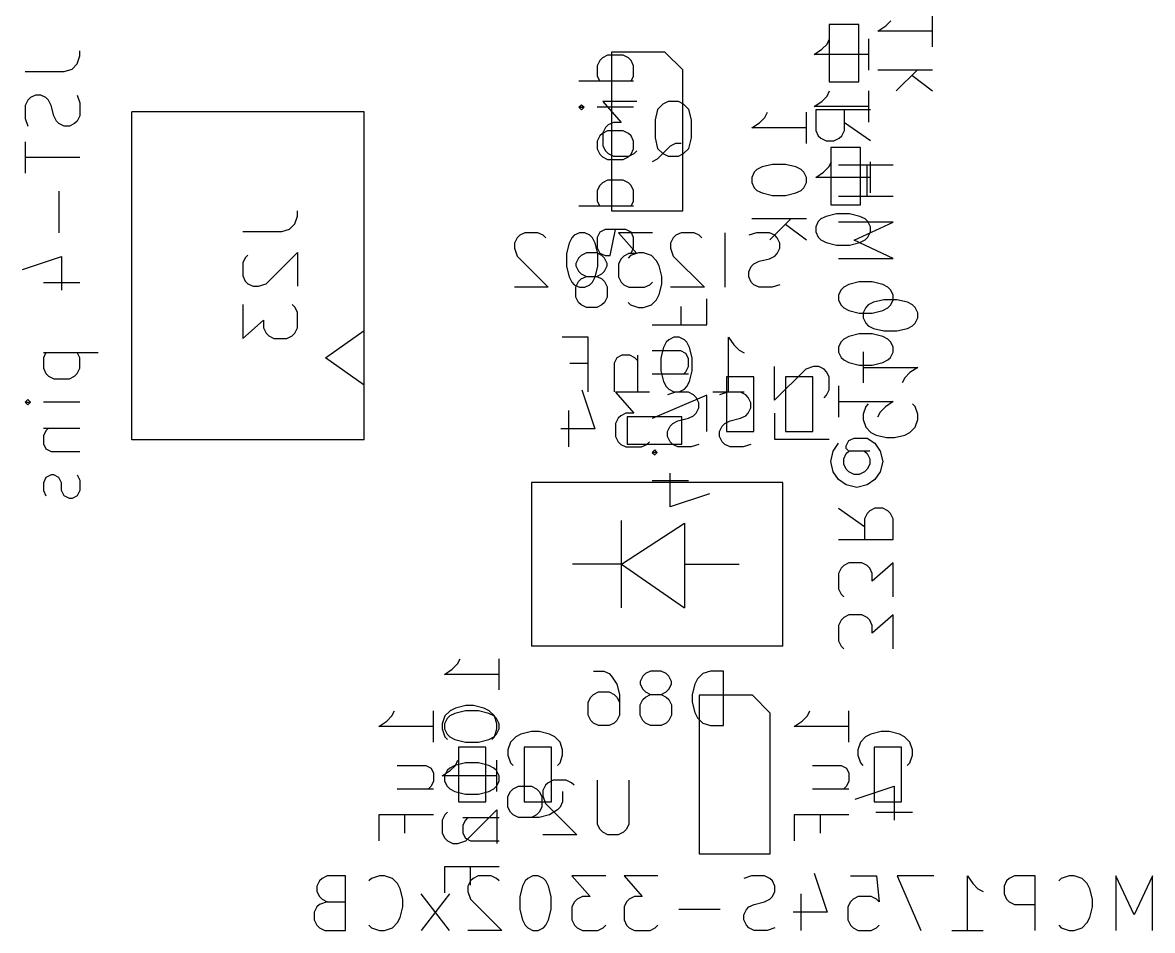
# Model space of a CAD drawing. Extents: x -29 to 358, y -109 to 38.
# Drawn here: x 227.37 to 248.04, y 11.55 to 28.16 of the extents above; entities that cross this region are included whole.
import ezdxf

# ---------------------------------------------------------------- set-up
doc = ezdxf.new("R2010")
doc.units = 0
doc.layers.add('BLACK', color=7, linetype='CONTINUOUS')

msp = doc.modelspace()

# ---------------------------------------------------------------- linework, layer by layer
at = {"layer": 'BLACK', "linetype": 'CONTINUOUS'}
for p, q in [((242.67, 28.125), (242.13, 28.125)), ((242.13, 28.125), (242.13, 27.075)), ((242.67, 27.075), (242.67, 28.125)), ((243.165, 28.1), (243.26, 28.1952)), ((244.022, 27.719), (244.022, 28.2905)), ((243.022, 28.0048), (243.165, 28.1)), ((244.022, 28.0048), (243.022, 28.0048)), ((241.995, 27.6714), (242.09, 27.7667)), ((242.09, 27.7667), (242.138, 27.8619)), ((242.852, 27.2905), (242.852, 27.8619)), ((228.373, 27.406), (228.42, 27.5488)), ((228.42, 27.5488), (228.42, 27.644)), ((237.981, 27.5143), (237.933, 27.4667)), ((238.076, 27.5619), (237.981, 27.5143)), ((238.362, 27.5619), (238.076, 27.5619)), ((238.15, 27.6179), (238.15, 24.7179)), ((239.125, 27.6179), (238.15, 27.6179)), ((238.457, 27.5143), (238.362, 27.5619)), ((238.505, 27.4667), (238.457, 27.5143)), ((239.45, 27.2929), (239.125, 27.6179)), ((241.852, 27.5762), (241.995, 27.6714)), ((242.852, 27.5762), (241.852, 27.5762)), ((228.134, 27.2631), (228.277, 27.3107)), ((228.277, 27.3107), (228.373, 27.406)), ((237.933, 27.4667), (237.886, 27.3714)), ((237.886, 27.3714), (237.886, 27.181)), ((238.552, 27.3714), (238.505, 27.4667)), ((238.552, 27.181), (238.552, 27.3714)), ((239.45, 24.7179), (239.45, 27.2929)), ((244.022, 27.2905), (243.022, 27.2905)), ((243.356, 26.9095), (243.737, 27.2905)), ((227.42, 27.2631), (228.134, 27.2631)), ((238.552, 27.0857), (237.552, 27.0857)), ((237.886, 27.181), (237.933, 27.0857)), ((238.505, 27.0857), (238.552, 27.181)), ((243.641, 27.1952), (244.022, 26.9095)), ((242.09, 26.8143), (242.138, 26.9095)), ((242.13, 27.075), (242.67, 27.075)), ((242.852, 26.3381), (242.852, 26.9095)), ((227.468, 26.7393), (227.42, 26.644)), ((227.515, 26.7869), (227.468, 26.7393)), ((227.611, 26.8345), (227.515, 26.7869)), ((227.706, 26.8345), (227.611, 26.8345)), ((227.801, 26.7869), (227.706, 26.8345)), ((227.849, 26.7393), (227.801, 26.7869)), ((227.896, 26.644), (227.849, 26.7393)), ((228.373, 26.8345), (228.42, 26.6917)), ((228.42, 26.6917), (228.42, 26.4536)), ((238.61, 26.7155), (237.99, 26.7155)), ((237.99, 26.7155), (238.324, 26.3346)), ((239.086, 26.6679), (238.99, 26.5727)), ((239.181, 26.7155), (239.086, 26.6679)), ((239.371, 26.7155), (239.181, 26.7155)), ((239.467, 26.6679), (239.371, 26.7155)), ((239.562, 26.5727), (239.467, 26.6679)), ((241.852, 26.6238), (241.995, 26.719)), ((241.995, 26.719), (242.09, 26.8143)), ((227.42, 26.644), (227.42, 26.406)), ((227.944, 26.4536), (227.896, 26.644)), ((233.623, 26.525), (229.373, 26.525)), ((229.373, 20.525), (229.373, 26.525)), ((233.623, 20.525), (233.623, 26.525)), ((237.552, 26.6095), (237.6, 26.6571)), ((237.6, 26.5619), (237.552, 26.6095)), ((237.552, 26.6095), (237.648, 26.6095)), ((237.6, 26.6571), (237.648, 26.6095)), ((237.648, 26.6095), (237.6, 26.5619)), ((238.552, 26.6095), (237.886, 26.6095)), ((238.99, 26.5727), (238.943, 26.3822)), ((239.61, 26.3822), (239.562, 26.5727)), ((240.951, 26.4235), (240.999, 26.5187)), ((241.713, 25.9473), (241.713, 26.5187)), ((242.852, 26.6238), (241.852, 26.6238)), ((242.883, 26.5663), (241.883, 26.5663)), ((241.883, 26.5663), (241.883, 26.1854)), ((242.407, 26.1854), (242.407, 26.5663)), ((227.42, 26.406), (227.468, 26.2631)), ((227.992, 26.3583), (227.944, 26.4536)), ((228.039, 26.3107), (227.992, 26.3583)), ((228.134, 26.2631), (228.039, 26.3107)), ((228.23, 26.2631), (228.134, 26.2631)), ((228.325, 26.3107), (228.23, 26.2631)), ((228.373, 26.3583), (228.325, 26.3107)), ((228.42, 26.4536), (228.373, 26.3583)), ((238.086, 26.287), (238.038, 26.2393)), ((238.181, 26.3346), (238.086, 26.287)), ((238.324, 26.3346), (238.181, 26.3346)), ((238.943, 26.3822), (238.943, 26.0489)), ((239.61, 26.0489), (239.61, 26.3822)), ((240.713, 26.233), (240.856, 26.3282)), ((240.856, 26.3282), (240.951, 26.4235)), ((242.883, 25.9949), (242.407, 26.3282)), ((237.933, 26.0857), (237.886, 25.9905)), ((237.981, 26.1333), (237.933, 26.0857)), ((238.076, 26.181), (237.981, 26.1333)), ((238.038, 26.2393), (237.99, 26.1441)), ((237.99, 26.1441), (237.99, 25.906)), ((238.362, 26.181), (238.076, 26.181)), ((238.457, 26.1333), (238.362, 26.181)), ((238.505, 26.0857), (238.457, 26.1333)), ((238.552, 25.9905), (238.505, 26.0857)), ((238.943, 26.0489), (238.99, 25.8584)), ((239.562, 25.8584), (239.61, 26.0489)), ((241.713, 26.233), (240.713, 26.233)), ((241.883, 26.1854), (241.93, 26.0901)), ((241.93, 26.0901), (241.978, 26.0425)), ((242.311, 26.0425), (242.359, 26.0901)), ((242.359, 26.0901), (242.407, 26.1854)), ((227.42, 25.9774), (227.42, 25.406)), ((237.886, 25.9905), (237.886, 25.8476)), ((237.886, 25.8476), (237.933, 25.7524)), ((237.99, 25.906), (238.038, 25.8108)), ((238.505, 25.7524), (238.552, 25.8476)), ((238.552, 25.8476), (238.552, 25.9905)), ((238.99, 25.8584), (239.086, 25.7632)), ((239.086, 25.7632), (239.229, 25.906)), ((239.229, 25.906), (239.324, 25.9536)), ((239.324, 25.9536), (239.419, 25.9536)), ((239.467, 25.7632), (239.562, 25.8584)), ((241.978, 26.0425), (242.073, 25.9949)), ((242.073, 25.9949), (242.216, 25.9949)), ((242.16, 25.8771), (242.16, 24.8271)), ((242.7, 25.8771), (242.16, 25.8771)), ((242.216, 25.9949), (242.311, 26.0425)), ((242.7, 24.8271), (242.7, 25.8771)), ((228.42, 25.6917), (227.42, 25.6917)), ((237.933, 25.7524), (237.981, 25.7048)), ((237.981, 25.7048), (238.076, 25.6571)), ((238.038, 25.8108), (238.086, 25.7632)), ((238.076, 25.6571), (238.362, 25.6571)), ((238.086, 25.7632), (238.181, 25.7155)), ((238.181, 25.7155), (238.467, 25.7155)), ((238.362, 25.6571), (238.457, 25.7048)), ((238.457, 25.7048), (238.505, 25.7524)), ((238.467, 25.7155), (238.562, 25.7632)), ((238.562, 25.7632), (238.61, 25.8108)), ((238.895, 25.6203), (238.99, 25.6679)), ((238.99, 25.6679), (239.086, 25.7632)), ((239.086, 25.7632), (239.181, 25.7155)), ((239.181, 25.7155), (239.371, 25.7155)), ((239.371, 25.7155), (239.467, 25.7632)), ((240.808, 25.4711), (240.76, 25.4235)), ((240.903, 25.5187), (240.808, 25.4711)), ((241.094, 25.5663), (240.903, 25.5187)), ((241.332, 25.5663), (241.094, 25.5663)), ((241.522, 25.5187), (241.332, 25.5663)), ((241.618, 25.4711), (241.522, 25.5187)), ((241.665, 25.4235), (241.618, 25.4711)), ((242.026, 25.4235), (242.121, 25.5187)), ((242.121, 25.5187), (242.169, 25.614)), ((242.3, 25.558), (243.3, 25.558)), ((242.824, 24.9865), (242.824, 25.558)), ((242.883, 25.0425), (242.883, 25.614)), ((237.981, 25.2286), (237.933, 25.181)), ((238.076, 25.2762), (237.981, 25.2286)), ((238.362, 25.2762), (238.076, 25.2762)), ((238.457, 25.2286), (238.362, 25.2762)), ((238.505, 25.181), (238.457, 25.2286)), ((240.76, 25.4235), (240.713, 25.3282)), ((240.713, 25.3282), (240.713, 25.233)), ((240.713, 25.233), (240.76, 25.1378)), ((241.713, 25.3282), (241.665, 25.4235)), ((241.665, 25.1378), (241.713, 25.233)), ((241.713, 25.233), (241.713, 25.3282)), ((241.883, 25.3282), (242.026, 25.4235)), ((242.883, 25.3282), (241.883, 25.3282)), ((228.039, 25.0726), (228.039, 24.3107)), ((237.933, 25.181), (237.886, 25.0857)), ((237.886, 25.0857), (237.886, 24.8952)), ((238.552, 25.0857), (238.505, 25.181)), ((238.552, 24.8952), (238.552, 25.0857)), ((240.76, 25.1378), (240.808, 25.0901)), ((240.808, 25.0901), (240.903, 25.0425)), ((240.903, 25.0425), (241.094, 24.9949)), ((241.332, 24.9949), (241.522, 25.0425)), ((241.522, 25.0425), (241.618, 25.0901)), ((241.618, 25.0901), (241.665, 25.1378)), ((237.886, 24.8952), (237.933, 24.8)), ((238.505, 24.8), (238.552, 24.8952)), ((241.094, 24.9949), (241.332, 24.9949)), ((242.16, 24.8271), (242.7, 24.8271)), ((242.3, 24.9865), (243.3, 24.9865)), ((232.353, 24.4774), (232.4, 24.6202)), ((232.4, 24.6202), (232.4, 24.7155)), ((238.552, 24.8), (237.552, 24.8)), ((238.15, 24.7179), (239.45, 24.7179)), ((242.073, 24.614), (241.978, 24.5663)), ((242.264, 24.6616), (242.073, 24.614)), ((242.502, 24.6616), (242.264, 24.6616)), ((242.692, 24.614), (242.502, 24.6616)), ((242.788, 24.5663), (242.692, 24.614)), ((232.257, 24.3821), (232.353, 24.4774)), ((241.713, 24.5663), (240.713, 24.5663)), ((241.046, 24.1854), (241.427, 24.5663)), ((241.332, 24.4711), (241.713, 24.1854)), ((241.93, 24.5187), (241.883, 24.4235)), ((241.883, 24.4235), (241.883, 24.3282)), ((241.978, 24.5663), (241.93, 24.5187)), ((243.3, 24.5103), (242.3, 24.5103)), ((242.586, 24.177), (243.3, 24.5103)), ((242.835, 24.5187), (242.788, 24.5663)), ((242.883, 24.4235), (242.835, 24.5187)), ((242.883, 24.3282), (242.883, 24.4235)), ((231.4, 24.3345), (232.114, 24.3345)), ((232.114, 24.3345), (232.257, 24.3821)), ((236.419, 24.2203), (236.371, 24.1251)), ((236.467, 24.2679), (236.419, 24.2203)), ((236.562, 24.3155), (236.467, 24.2679)), ((236.8, 24.3155), (236.562, 24.3155)), ((236.895, 24.2679), (236.8, 24.3155)), ((236.943, 24.2203), (236.895, 24.2679)), ((237.419, 24.2203), (237.371, 24.1251)), ((237.467, 24.2679), (237.419, 24.2203)), ((237.562, 24.3155), (237.467, 24.2679)), ((237.657, 24.3155), (237.562, 24.3155)), ((237.752, 24.2679), (237.657, 24.3155)), ((237.8, 24.2203), (237.752, 24.2679)), ((237.848, 24.1251), (237.8, 24.2203)), ((237.933, 24.3238), (237.886, 24.2286)), ((237.886, 24.2286), (237.886, 24.0381)), ((238.029, 24.3714), (237.933, 24.3238)), ((238.41, 24.3714), (238.029, 24.3714)), ((238.124, 23.8952), (238.219, 24.3714)), ((238.895, 24.3155), (238.276, 24.3155)), ((238.276, 24.3155), (238.61, 23.9346)), ((238.505, 24.3238), (238.41, 24.3714)), ((238.552, 24.2286), (238.505, 24.3238)), ((238.552, 24.0381), (238.552, 24.2286)), ((239.276, 24.2203), (239.229, 24.1251)), ((239.324, 24.2679), (239.276, 24.2203)), ((239.419, 24.3155), (239.324, 24.2679)), ((239.657, 24.3155), (239.419, 24.3155)), ((239.752, 24.2679), (239.657, 24.3155)), ((239.8, 24.2203), (239.752, 24.2679)), ((240.229, 23.3155), (240.229, 24.3155)), ((240.8, 24.3155), (240.657, 24.2679)), ((241.038, 24.3155), (240.8, 24.3155)), ((241.133, 24.2679), (241.038, 24.3155)), ((241.181, 24.2203), (241.133, 24.2679)), ((241.229, 24.1251), (241.181, 24.2203)), ((241.883, 24.3282), (241.93, 24.233)), ((241.93, 24.233), (241.978, 24.1854)), ((241.978, 24.1854), (242.073, 24.1378)), ((242.692, 24.1378), (242.788, 24.1854)), ((242.788, 24.1854), (242.835, 24.233)), ((242.835, 24.233), (242.883, 24.3282)), ((236.371, 24.1251), (236.371, 24.0298)), ((236.371, 24.0298), (236.419, 23.887)), ((237.371, 24.1251), (237.324, 23.9346)), ((237.895, 23.9346), (237.848, 24.1251)), ((237.886, 24.0381), (237.933, 23.9429)), ((238.505, 23.9429), (238.552, 24.0381)), ((239.229, 24.1251), (239.229, 24.0298)), ((239.229, 24.0298), (239.276, 23.887)), ((241.181, 23.9346), (241.229, 24.0298)), ((241.229, 24.0298), (241.229, 24.1251)), ((242.073, 24.1378), (242.264, 24.0901)), ((242.264, 24.0901), (242.502, 24.0901)), ((242.502, 24.0901), (242.692, 24.1378)), ((243.3, 23.8437), (242.586, 24.177)), ((227.373, 23.644), (228.087, 23.8821)), ((228.087, 23.8821), (228.087, 23.2631)), ((231.448, 23.8583), (231.4, 23.7631)), ((231.495, 23.906), (231.448, 23.8583)), ((231.829, 23.3821), (232.4, 23.9536)), ((232.4, 23.9536), (232.4, 23.3345)), ((236.419, 23.887), (236.99, 23.3155)), ((237.324, 23.9346), (237.324, 23.6965)), ((237.544, 23.8494), (237.497, 23.7541)), ((237.592, 23.897), (237.544, 23.8494)), ((237.687, 23.9446), (237.592, 23.897)), ((237.878, 23.9446), (237.687, 23.9446)), ((237.973, 23.897), (237.878, 23.9446)), ((237.895, 23.6965), (237.895, 23.9346)), ((237.933, 23.9429), (238.029, 23.8952)), ((238.021, 23.8494), (237.973, 23.897)), ((238.068, 23.7541), (238.021, 23.8494)), ((238.029, 23.8952), (238.124, 23.8952)), ((238.324, 23.8393), (238.276, 23.7441)), ((238.371, 23.887), (238.324, 23.8393)), ((238.467, 23.9346), (238.371, 23.887)), ((238.497, 23.897), (238.449, 23.8494)), ((238.61, 23.9346), (238.467, 23.9346)), ((238.64, 23.9446), (238.497, 23.897)), ((238.735, 23.9446), (238.64, 23.9446)), ((238.878, 23.897), (238.735, 23.9446)), ((238.973, 23.8018), (238.878, 23.897)), ((239.021, 23.7065), (238.973, 23.8018)), ((239.276, 23.887), (239.848, 23.3155)), ((240.752, 23.7441), (240.848, 23.7917)), ((240.848, 23.7917), (241.038, 23.8393)), ((241.038, 23.8393), (241.133, 23.887)), ((241.133, 23.887), (241.181, 23.9346)), ((242.3, 23.8437), (243.3, 23.8437)), ((231.4, 23.7631), (231.4, 23.525)), ((237.324, 23.6965), (237.371, 23.506)), ((237.497, 23.7541), (237.497, 23.7065)), ((237.497, 23.7065), (237.544, 23.6113)), ((237.544, 23.6113), (237.592, 23.5637)), ((237.848, 23.506), (237.895, 23.6965)), ((237.973, 23.5637), (238.021, 23.6113)), ((238.021, 23.6113), (238.068, 23.7065)), ((238.068, 23.7065), (238.068, 23.7541)), ((238.276, 23.7441), (238.276, 23.506)), ((239.068, 23.516), (239.021, 23.7065)), ((240.657, 23.6012), (240.705, 23.6965)), ((240.657, 23.506), (240.657, 23.6012)), ((240.705, 23.6965), (240.752, 23.7441)), ((227.754, 23.406), (228.42, 23.406)), ((231.4, 23.525), (231.448, 23.4298)), ((231.448, 23.4298), (231.495, 23.3821)), ((231.495, 23.3821), (231.591, 23.3345)), ((231.686, 23.3345), (231.829, 23.3821)), ((237.371, 23.506), (237.419, 23.4108)), ((237.419, 23.4108), (237.467, 23.3632)), ((237.467, 23.3632), (237.562, 23.3155)), ((237.497, 23.3256), (237.544, 23.4208)), ((237.544, 23.4208), (237.592, 23.4684)), ((237.592, 23.5637), (237.687, 23.516)), ((237.592, 23.4684), (237.687, 23.516)), ((237.657, 23.3155), (237.752, 23.3632)), ((237.687, 23.516), (237.878, 23.516)), ((237.752, 23.3632), (237.8, 23.4108)), ((237.8, 23.4108), (237.848, 23.506)), ((237.878, 23.516), (237.973, 23.5637)), ((237.878, 23.516), (237.973, 23.4684)), ((237.973, 23.4684), (238.021, 23.4208)), ((238.021, 23.4208), (238.068, 23.3256)), ((238.276, 23.506), (238.324, 23.4108)), ((238.324, 23.4108), (238.371, 23.3632)), ((238.371, 23.3632), (238.467, 23.3155)), ((238.752, 23.3155), (238.848, 23.3632)), ((238.848, 23.3632), (238.895, 23.4108)), ((239.021, 23.1827), (239.068, 23.3732)), ((239.068, 23.3732), (239.068, 23.516)), ((240.705, 23.4108), (240.657, 23.506)), ((240.752, 23.3632), (240.705, 23.4108)), ((240.848, 23.3155), (240.752, 23.3632)), ((241.229, 23.3632), (241.086, 23.3155)), ((242.491, 23.3675), (242.395, 23.3199)), ((242.681, 23.4151), (242.491, 23.3675)), ((242.919, 23.4151), (242.681, 23.4151)), ((243.11, 23.3675), (242.919, 23.4151)), ((243.205, 23.3199), (243.11, 23.3675)), ((231.591, 23.3345), (231.686, 23.3345)), ((236.99, 23.3155), (236.371, 23.3155)), ((237.497, 23.1351), (237.497, 23.3256)), ((237.562, 23.3155), (237.657, 23.3155)), ((238.068, 23.3256), (238.068, 23.1351)), ((238.467, 23.3155), (238.752, 23.3155)), ((238.973, 23.0875), (239.021, 23.1827)), ((239.848, 23.3155), (239.229, 23.3155)), ((241.086, 23.3155), (240.848, 23.3155)), ((242.348, 23.2722), (242.3, 23.177)), ((242.3, 23.177), (242.3, 23.0818)), ((242.395, 23.3199), (242.348, 23.2722)), ((243.252, 23.2722), (243.205, 23.3199)), ((243.3, 23.177), (243.252, 23.2722)), ((243.3, 23.0818), (243.3, 23.177)), ((231.4, 23.0012), (231.4, 22.3821)), ((232.353, 22.9536), (232.305, 23.0012)), ((232.4, 22.8583), (232.353, 22.9536)), ((237.544, 23.0399), (237.497, 23.1351)), ((237.592, 22.9922), (237.544, 23.0399)), ((237.687, 22.9446), (237.592, 22.9922)), ((237.878, 22.9446), (237.687, 22.9446)), ((237.973, 22.9922), (237.878, 22.9446)), ((238.021, 23.0399), (237.973, 22.9922)), ((238.068, 23.1351), (238.021, 23.0399)), ((238.449, 23.0399), (238.497, 22.9922)), ((238.497, 22.9922), (238.64, 22.9446)), ((238.64, 22.9446), (238.735, 22.9446)), ((238.735, 22.9446), (238.878, 22.9922)), ((238.878, 22.9922), (238.973, 23.0875)), ((239.414, 22.9627), (239.414, 22.6294)), ((239.89, 22.6294), (239.89, 23.1056)), ((242.3, 23.0818), (242.348, 22.9865)), ((242.348, 22.9865), (242.395, 22.9389)), ((242.798, 22.946), (242.75, 22.8508)), ((242.845, 22.9937), (242.798, 22.946)), ((242.941, 23.0413), (242.845, 22.9937)), ((243.131, 23.0889), (242.941, 23.0413)), ((243.369, 23.0889), (243.131, 23.0889)), ((243.205, 22.9389), (243.252, 22.9865)), ((243.252, 22.9865), (243.3, 23.0818)), ((243.56, 23.0413), (243.369, 23.0889)), ((243.655, 22.9937), (243.56, 23.0413)), ((243.702, 22.946), (243.655, 22.9937)), ((243.75, 22.8508), (243.702, 22.946)), ((232.4, 22.5726), (232.4, 22.8583)), ((242.395, 22.9389), (242.491, 22.8913)), ((242.491, 22.8913), (242.681, 22.8437)), ((242.681, 22.8437), (242.919, 22.8437)), ((242.75, 22.8508), (242.75, 22.7556)), ((242.75, 22.7556), (242.798, 22.6603)), ((242.919, 22.8437), (243.11, 22.8913)), ((243.11, 22.8913), (243.205, 22.9389)), ((243.702, 22.6603), (243.75, 22.7556)), ((243.75, 22.7556), (243.75, 22.8508)), ((231.4, 22.3821), (231.781, 22.7155)), ((231.781, 22.7155), (231.781, 22.5726)), ((231.781, 22.5726), (231.829, 22.4774)), ((232.353, 22.4774), (232.4, 22.5726)), ((238.89, 22.6294), (239.89, 22.6294)), ((242.798, 22.6603), (242.845, 22.6127)), ((242.845, 22.6127), (242.941, 22.5651)), ((242.941, 22.5651), (243.131, 22.5175)), ((243.369, 22.5175), (243.56, 22.5651)), ((243.56, 22.5651), (243.655, 22.6127)), ((243.655, 22.6127), (243.702, 22.6603)), ((231.829, 22.4774), (231.876, 22.4298)), ((231.876, 22.4298), (231.972, 22.3821)), ((231.972, 22.3821), (232.21, 22.3821)), ((232.21, 22.3821), (232.305, 22.4298)), ((232.305, 22.4298), (232.353, 22.4774)), ((232.916, 22.025), (233.623, 22.525)), ((237.718, 22.4046), (237.242, 22.4046)), ((237.718, 21.4046), (237.718, 22.4046)), ((239.194, 22.357), (239.147, 22.3094)), ((239.29, 22.4046), (239.194, 22.357)), ((239.385, 22.4046), (239.29, 22.4046)), ((239.48, 22.357), (239.385, 22.4046)), ((239.528, 22.3094), (239.48, 22.357)), ((240.29, 21.4046), (240.29, 22.4046)), ((240.29, 22.4046), (240.385, 22.2618)), ((242.395, 22.3675), (242.348, 22.3199)), ((242.491, 22.4151), (242.395, 22.3675)), ((242.681, 22.4627), (242.491, 22.4151)), ((242.919, 22.4627), (242.681, 22.4627)), ((243.11, 22.4151), (242.919, 22.4627)), ((243.205, 22.3675), (243.11, 22.4151)), ((243.131, 22.5175), (243.369, 22.5175)), ((243.252, 22.3199), (243.205, 22.3675)), ((227.754, 22.1202), (228.754, 22.1202)), ((227.801, 22.1202), (227.754, 22.025)), ((228.42, 22.025), (228.373, 22.1202)), ((239.414, 22.1532), (238.89, 22.1532)), ((239.099, 22.2141), (239.052, 22.0237)), ((239.147, 22.3094), (239.099, 22.2141)), ((239.509, 22.1056), (239.414, 22.1532)), ((239.575, 22.2141), (239.528, 22.3094)), ((239.623, 22.0237), (239.575, 22.2141)), ((240.385, 22.2618), (240.48, 22.1665)), ((240.48, 22.1665), (240.575, 22.1189)), ((242.348, 22.3199), (242.3, 22.2246)), ((242.3, 22.2246), (242.3, 22.1294)), ((242.3, 22.1294), (242.348, 22.0341)), ((242.75, 22.1365), (242.75, 21.5651)), ((243.3, 22.2246), (243.252, 22.3199)), ((243.252, 22.0341), (243.3, 22.1294)), ((243.3, 22.1294), (243.3, 22.2246)), ((227.754, 22.025), (227.754, 21.8345)), ((228.42, 21.8345), (228.42, 22.025)), ((233.623, 21.525), (232.916, 22.025)), ((237.385, 21.9284), (237.718, 21.9284)), ((238.242, 22.0237), (238.194, 21.9284)), ((238.194, 21.9284), (238.194, 21.4046)), ((238.337, 22.0713), (238.242, 22.0237)), ((238.48, 22.0713), (238.337, 22.0713)), ((238.575, 22.0237), (238.48, 22.0713)), ((238.623, 21.976), (238.575, 22.0237)), ((238.623, 22.0713), (238.623, 21.4046)), ((239.052, 22.0237), (239.052, 21.7856)), ((239.557, 22.0103), (239.509, 22.1056)), ((239.557, 21.8675), (239.557, 22.0103)), ((239.623, 21.7856), (239.623, 22.0237)), ((242.348, 22.0341), (242.395, 21.9865)), ((242.395, 21.9865), (242.491, 21.9389)), ((242.491, 21.9389), (242.681, 21.8913)), ((242.919, 21.8913), (243.11, 21.9389)), ((243.11, 21.9389), (243.205, 21.9865)), ((243.205, 21.9865), (243.252, 22.0341)), ((227.754, 21.8345), (227.801, 21.7393)), ((227.801, 21.7393), (227.849, 21.6917)), ((228.325, 21.6917), (228.373, 21.7393)), ((228.373, 21.7393), (228.42, 21.8345)), ((239.557, 21.7246), (238.89, 21.7246)), ((239.052, 21.7856), (239.099, 21.5951)), ((239.462, 21.7246), (239.509, 21.7722)), ((239.509, 21.7722), (239.557, 21.8675)), ((239.575, 21.5951), (239.623, 21.7856)), ((241.13, 21.2484), (241.13, 21.8675)), ((241.702, 21.8199), (241.13, 21.2484)), ((241.844, 21.8675), (241.702, 21.8199)), ((241.94, 21.8675), (241.844, 21.8675)), ((242.035, 21.8199), (241.94, 21.8675)), ((242.082, 21.7722), (242.035, 21.8199)), ((242.13, 21.677), (242.082, 21.7722)), ((242.681, 21.8913), (242.919, 21.8913)), ((242.75, 21.8508), (243.75, 21.8508)), ((243.607, 21.7556), (243.512, 21.6603)), ((243.75, 21.8508), (243.607, 21.7556)), ((227.849, 21.6917), (227.944, 21.644)), ((227.944, 21.644), (228.23, 21.644)), ((228.23, 21.644), (228.325, 21.6917)), ((239.099, 21.5951), (239.147, 21.4999)), ((239.147, 21.4999), (239.194, 21.4522)), ((239.48, 21.4522), (239.528, 21.4999)), ((239.528, 21.4999), (239.575, 21.5951)), ((240.752, 21.677), (240.252, 21.677)), ((240.252, 21.677), (240.252, 20.677)), ((240.752, 20.677), (240.752, 21.677)), ((241.832, 21.677), (241.332, 21.677)), ((241.332, 21.677), (241.332, 20.677)), ((241.832, 20.677), (241.832, 21.677)), ((242.13, 21.4389), (242.13, 21.677)), ((242.3, 21.5103), (242.3, 20.9389)), ((243.512, 21.6603), (243.464, 21.5651)), ((237.602, 21.4422), (237.84, 20.728)), ((238.84, 21.3946), (238.221, 21.3946)), ((238.221, 21.3946), (238.554, 21.0137)), ((239.89, 21.3437), (238.89, 20.9151)), ((239.316, 21.3946), (239.173, 21.347)), ((239.194, 21.4522), (239.29, 21.4046)), ((239.29, 21.4046), (239.385, 21.4046)), ((239.554, 21.3946), (239.316, 21.3946)), ((239.385, 21.4046), (239.48, 21.4522)), ((239.649, 21.347), (239.554, 21.3946)), ((239.697, 21.2994), (239.649, 21.347)), ((239.744, 21.2041), (239.697, 21.2994)), ((239.89, 20.677), (239.89, 21.3437)), ((240.004, 21.4046), (240.575, 21.4046)), ((240.268, 21.3946), (240.125, 21.347)), ((240.506, 21.3946), (240.268, 21.3946)), ((240.602, 21.347), (240.506, 21.3946)), ((240.649, 21.2994), (240.602, 21.347)), ((240.697, 21.2041), (240.649, 21.2994)), ((242.035, 21.296), (242.082, 21.3437)), ((242.082, 21.3437), (242.13, 21.4389)), ((227.42, 21.2155), (227.468, 21.2631)), ((227.468, 21.1679), (227.42, 21.2155)), ((227.42, 21.2155), (227.515, 21.2155)), ((227.468, 21.2631), (227.515, 21.2155)), ((227.515, 21.2155), (227.468, 21.1679)), ((228.42, 21.2155), (227.754, 21.2155)), ((239.697, 21.0137), (239.744, 21.1089)), ((239.744, 21.1089), (239.744, 21.2041)), ((240.649, 21.0137), (240.697, 21.1089)), ((240.697, 21.1089), (240.697, 21.2041)), ((242.3, 21.2246), (243.3, 21.2246)), ((242.798, 21.1365), (242.75, 20.9937)), ((242.845, 21.1841), (242.798, 21.1365)), ((243.157, 21.1294), (243.062, 21.0341)), ((243.3, 21.2246), (243.157, 21.1294)), ((243.702, 21.1365), (243.655, 21.1841)), ((243.75, 20.9937), (243.702, 21.1365)), ((237.363, 21.0613), (237.363, 20.3946)), ((238.268, 20.9184), (238.221, 20.8232)), ((238.316, 20.966), (238.268, 20.9184)), ((238.411, 21.0137), (238.316, 20.966)), ((238.554, 21.0137), (238.411, 21.0137)), ((238.432, 20.947), (238.432, 20.447)), ((239.432, 20.947), (238.432, 20.947)), ((239.363, 20.8708), (239.554, 20.9184)), ((239.432, 20.447), (239.432, 20.947)), ((239.554, 20.9184), (239.649, 20.966)), ((239.649, 20.966), (239.697, 21.0137)), ((240.316, 20.8708), (240.506, 20.9184)), ((240.506, 20.9184), (240.602, 20.966)), ((240.602, 20.966), (240.649, 21.0137)), ((241.13, 21.0103), (241.13, 20.5341)), ((242.75, 20.9937), (242.75, 20.8984)), ((242.75, 20.8984), (242.798, 20.7556)), ((243.062, 21.0341), (243.014, 20.9389)), ((243.702, 20.7556), (243.75, 20.8984)), ((243.75, 20.8984), (243.75, 20.9937)), ((227.754, 20.7393), (228.42, 20.7393)), ((227.801, 20.6917), (227.754, 20.5964)), ((227.849, 20.7393), (227.801, 20.6917)), ((237.84, 20.728), (237.221, 20.728)), ((238.221, 20.8232), (238.221, 20.5851)), ((239.173, 20.6803), (239.221, 20.7756)), ((239.173, 20.5851), (239.173, 20.6803)), ((239.221, 20.7756), (239.268, 20.8232)), ((239.268, 20.8232), (239.363, 20.8708)), ((240.125, 20.6803), (240.173, 20.7756)), ((240.125, 20.5851), (240.125, 20.6803)), ((240.173, 20.7756), (240.221, 20.8232)), ((240.221, 20.8232), (240.316, 20.8708)), ((240.252, 20.677), (240.752, 20.677)), ((241.332, 20.677), (241.832, 20.677)), ((242.798, 20.7556), (242.893, 20.6603)), ((243.607, 20.6603), (243.702, 20.7556)), ((227.754, 20.5964), (227.754, 20.4536)), ((233.623, 20.525), (229.373, 20.525)), ((238.221, 20.5851), (238.268, 20.4899)), ((238.268, 20.4899), (238.316, 20.4422)), ((238.792, 20.4422), (238.84, 20.4899)), ((239.221, 20.4899), (239.173, 20.5851)), ((239.268, 20.4422), (239.221, 20.4899)), ((240.173, 20.4899), (240.125, 20.5851)), ((240.221, 20.4422), (240.173, 20.4899)), ((241.13, 20.5341), (242.13, 20.5341)), ((242.443, 20.4151), (242.491, 20.5103)), ((242.491, 20.5103), (242.586, 20.558)), ((242.586, 20.558), (242.824, 20.558)), ((242.824, 20.558), (242.967, 20.4627)), ((242.893, 20.6603), (242.988, 20.6127)), ((242.988, 20.6127), (243.179, 20.5651)), ((243.179, 20.5651), (243.322, 20.5651)), ((243.322, 20.5651), (243.512, 20.6127)), ((243.512, 20.6127), (243.607, 20.6603)), ((227.754, 20.4536), (227.801, 20.3583)), ((227.801, 20.3583), (227.896, 20.3107)), ((227.896, 20.3107), (228.42, 20.3107)), ((238.316, 20.4422), (238.411, 20.3946)), ((238.411, 20.3946), (238.697, 20.3946)), ((238.432, 20.447), (239.432, 20.447)), ((238.697, 20.3946), (238.792, 20.4422)), ((238.938, 20.3437), (238.89, 20.296)), ((238.89, 20.296), (238.938, 20.2484)), ((238.985, 20.296), (238.89, 20.296)), ((238.985, 20.296), (238.938, 20.3437)), ((238.938, 20.2484), (238.985, 20.296)), ((239.363, 20.3946), (239.268, 20.4422)), ((239.602, 20.3946), (239.363, 20.3946)), ((239.744, 20.4422), (239.602, 20.3946)), ((240.316, 20.3946), (240.221, 20.4422)), ((240.554, 20.3946), (240.316, 20.3946)), ((240.697, 20.4422), (240.554, 20.3946)), ((242.157, 20.1294), (242.205, 20.3199)), ((242.205, 20.3199), (242.3, 20.4627)), ((242.395, 20.177), (242.443, 20.2722)), ((242.443, 20.3675), (242.443, 20.4151)), ((242.491, 20.3199), (242.443, 20.3675)), ((242.443, 20.2722), (242.491, 20.3199)), ((242.872, 20.3199), (242.491, 20.3199)), ((242.776, 20.3199), (242.824, 20.2722)), ((242.824, 20.2722), (242.872, 20.177)), ((242.967, 20.4627), (243.062, 20.3199)), ((243.062, 20.3199), (243.11, 20.1294)), ((242.205, 19.9389), (242.157, 20.1294)), ((242.395, 20.0818), (242.395, 20.177)), ((242.443, 19.9865), (242.395, 20.0818)), ((242.872, 20.0818), (242.824, 19.9865)), ((242.872, 20.177), (242.872, 20.0818)), ((243.11, 20.1294), (243.062, 19.9389)), ((227.896, 19.8821), (227.801, 19.8345)), ((227.944, 19.8821), (227.896, 19.8821)), ((228.039, 19.8345), (227.944, 19.8821)), ((228.373, 19.8821), (228.42, 19.7869)), ((239.223, 19.296), (239.223, 19.9151)), ((242.3, 19.796), (242.205, 19.9389)), ((242.491, 19.9389), (242.443, 19.9865)), ((242.586, 19.8913), (242.491, 19.9389)), ((242.681, 19.8913), (242.586, 19.8913)), ((242.776, 19.9389), (242.681, 19.8913)), ((242.824, 19.9865), (242.776, 19.9389)), ((243.062, 19.9389), (242.967, 19.796)), ((227.801, 19.8345), (227.754, 19.7393)), ((227.754, 19.7393), (227.754, 19.5964)), ((228.087, 19.7393), (228.039, 19.8345)), ((228.087, 19.5964), (228.087, 19.7393)), ((228.42, 19.7869), (228.42, 19.5964)), ((236.682, 19.747), (236.682, 16.747)), ((241.282, 19.747), (236.682, 19.747)), ((239.557, 19.7722), (238.89, 19.7722)), ((241.282, 16.747), (241.282, 19.747)), ((242.443, 19.7008), (242.3, 19.796)), ((242.633, 19.6532), (242.443, 19.7008)), ((242.824, 19.7008), (242.633, 19.6532)), ((242.967, 19.796), (242.824, 19.7008)), ((227.754, 19.5964), (227.801, 19.5012)), ((228.134, 19.5012), (228.087, 19.5964)), ((228.23, 19.4536), (228.134, 19.5012)), ((228.277, 19.4536), (228.23, 19.4536)), ((228.373, 19.5012), (228.277, 19.4536)), ((228.42, 19.5964), (228.373, 19.5012)), ((239.938, 19.5341), (239.223, 19.296)), ((242.3, 19.2722), (242.776, 18.9389)), ((242.872, 19.2246), (242.824, 19.177)), ((242.967, 19.2722), (242.872, 19.2246)), ((243.11, 19.2722), (242.967, 19.2722)), ((243.205, 19.2246), (243.11, 19.2722)), ((243.252, 19.177), (243.205, 19.2246)), ((238.333, 17.4479), (238.333, 19.0481)), ((242.824, 19.177), (242.776, 19.0818)), ((242.776, 19.0818), (242.776, 18.7008)), ((243.3, 19.0818), (243.252, 19.177)), ((243.3, 18.7008), (243.3, 19.0818)), ((238.333, 18.248), (239.484, 18.9973)), ((239.484, 18.9973), (239.484, 17.4479)), ((242.3, 18.7008), (243.3, 18.7008)), ((238.333, 18.248), (237.431, 18.248)), ((238.333, 18.248), (239.484, 17.4479)), ((239.484, 18.248), (240.482, 18.248)), ((242.395, 18.2246), (242.348, 18.177)), ((242.491, 18.2722), (242.395, 18.2246)), ((242.729, 18.2722), (242.491, 18.2722)), ((242.824, 18.2246), (242.729, 18.2722)), ((242.872, 18.177), (242.824, 18.2246)), ((243.3, 18.2722), (242.919, 17.9389)), ((243.3, 17.6532), (243.3, 18.2722)), ((242.348, 18.177), (242.3, 18.0818)), ((242.3, 18.0818), (242.3, 17.796)), ((242.919, 18.0818), (242.872, 18.177)), ((242.919, 17.9389), (242.919, 18.0818)), ((242.3, 17.796), (242.348, 17.7008)), ((242.348, 17.7008), (242.395, 17.6532)), ((242.348, 17.2246), (242.3, 17.1294)), ((242.395, 17.2722), (242.348, 17.2246)), ((242.491, 17.3199), (242.395, 17.2722)), ((242.729, 17.3199), (242.491, 17.3199)), ((242.824, 17.2722), (242.729, 17.3199)), ((242.872, 17.2246), (242.824, 17.2722)), ((242.919, 17.1294), (242.872, 17.2246)), ((243.3, 17.3199), (242.919, 16.9865)), ((243.3, 16.7008), (243.3, 17.3199)), ((242.3, 17.1294), (242.3, 16.8437)), ((242.919, 16.9865), (242.919, 17.1294)), ((241.282, 16.747), (236.682, 16.747)), ((242.3, 16.8437), (242.348, 16.7484)), ((242.348, 16.7484), (242.395, 16.7008)), ((235.235, 16.3286), (235.33, 16.4238)), ((235.33, 16.4238), (235.378, 16.519)), ((236.092, 15.9476), (236.092, 16.519)), ((235.092, 16.2333), (235.235, 16.3286)), ((236.092, 16.2333), (235.092, 16.2333)), ((237.816, 16.2946), (238.006, 16.2946)), ((238.006, 16.2946), (238.102, 16.247)), ((238.102, 16.247), (238.149, 16.1994)), ((238.149, 16.1994), (238.244, 16.0565)), ((238.721, 16.1994), (238.673, 16.1041)), ((238.768, 16.247), (238.721, 16.1994)), ((238.863, 16.2946), (238.768, 16.247)), ((239.054, 16.2946), (238.863, 16.2946)), ((239.149, 16.247), (239.054, 16.2946)), ((239.197, 16.1994), (239.149, 16.247)), ((239.244, 16.1041), (239.197, 16.1994)), ((239.721, 16.1518), (239.673, 16.0565)), ((239.816, 16.247), (239.721, 16.1518)), ((239.959, 16.2946), (239.816, 16.247)), ((240.197, 16.2946), (239.959, 16.2946)), ((240.197, 15.2946), (240.197, 16.2946)), ((238.244, 16.0565), (238.292, 15.866)), ((238.673, 16.1041), (238.673, 16.0565)), ((238.673, 16.0565), (238.721, 15.9613)), ((238.721, 15.9613), (238.768, 15.9137)), ((239.149, 15.9137), (239.197, 15.9613)), ((239.197, 15.9613), (239.244, 16.0565)), ((239.244, 16.0565), (239.244, 16.1041)), ((239.673, 16.0565), (239.625, 15.866)), ((237.721, 15.7232), (237.768, 15.8184)), ((237.721, 15.4851), (237.721, 15.7232)), ((237.768, 15.8184), (237.816, 15.866)), ((237.816, 15.866), (237.911, 15.9137)), ((237.911, 15.9137), (238.102, 15.9137)), ((238.102, 15.9137), (238.197, 15.866)), ((238.197, 15.866), (238.244, 15.8184)), ((238.244, 15.8184), (238.292, 15.7232)), ((238.292, 15.866), (238.292, 15.4851)), ((238.673, 15.6756), (238.721, 15.7708)), ((238.721, 15.7708), (238.768, 15.8184)), ((238.768, 15.9137), (238.863, 15.866)), ((238.768, 15.8184), (238.863, 15.866)), ((238.863, 15.866), (239.054, 15.866)), ((239.054, 15.866), (239.149, 15.9137)), ((239.054, 15.866), (239.149, 15.8184)), ((239.149, 15.8184), (239.197, 15.7708)), ((239.197, 15.7708), (239.244, 15.6756)), ((239.625, 15.866), (239.625, 15.7232)), ((239.625, 15.7232), (239.673, 15.5327)), ((240.725, 15.85), (239.75, 15.85)), ((239.75, 15.85), (239.75, 12.95)), ((241.05, 15.525), (240.725, 15.85)), ((234.13, 15.4714), (234.178, 15.5667)), ((234.892, 14.9952), (234.892, 15.5667)), ((235.195, 15.5667), (235.1, 15.4714)), ((235.283, 15.519), (235.188, 15.4714)), ((235.29, 15.6143), (235.195, 15.5667)), ((235.473, 15.5667), (235.283, 15.519)), ((235.481, 15.6619), (235.29, 15.6143)), ((235.711, 15.5667), (235.473, 15.5667)), ((235.624, 15.6619), (235.481, 15.6619)), ((235.814, 15.6143), (235.624, 15.6619)), ((235.902, 15.519), (235.711, 15.5667)), ((235.91, 15.5667), (235.814, 15.6143)), ((235.997, 15.4714), (235.902, 15.519)), ((236.005, 15.4714), (235.91, 15.5667)), ((238.673, 15.4851), (238.673, 15.6756)), ((239.244, 15.6756), (239.244, 15.4851)), ((239.673, 15.5327), (239.721, 15.4375)), ((241.05, 12.95), (241.05, 15.525)), ((241.73, 15.4714), (241.778, 15.5667)), ((242.492, 14.9952), (242.492, 15.5667)), ((233.892, 15.281), (234.035, 15.3762)), ((234.035, 15.3762), (234.13, 15.4714)), ((235.1, 15.4714), (235.052, 15.3286)), ((235.052, 15.3286), (235.052, 15.2333)), ((235.14, 15.4238), (235.092, 15.3286)), ((235.092, 15.3286), (235.092, 15.2333)), ((235.188, 15.4714), (235.14, 15.4238)), ((236.045, 15.4238), (235.997, 15.4714)), ((236.052, 15.3286), (236.005, 15.4714)), ((236.092, 15.3286), (236.045, 15.4238)), ((236.052, 15.2333), (236.052, 15.3286)), ((236.092, 15.2333), (236.092, 15.3286)), ((237.768, 15.3899), (237.721, 15.4851)), ((237.816, 15.3422), (237.768, 15.3899)), ((237.911, 15.2946), (237.816, 15.3422)), ((238.197, 15.3422), (238.102, 15.2946)), ((238.244, 15.3899), (238.197, 15.3422)), ((238.292, 15.4851), (238.244, 15.3899)), ((238.721, 15.3899), (238.673, 15.4851)), ((238.768, 15.3422), (238.721, 15.3899)), ((238.863, 15.2946), (238.768, 15.3422)), ((239.149, 15.3422), (239.054, 15.2946)), ((239.197, 15.3899), (239.149, 15.3422)), ((239.244, 15.4851), (239.197, 15.3899)), ((239.721, 15.4375), (239.816, 15.3422)), ((239.816, 15.3422), (239.959, 15.2946)), ((241.492, 15.281), (241.635, 15.3762)), ((241.635, 15.3762), (241.73, 15.4714)), ((234.892, 15.281), (233.892, 15.281)), ((235.052, 15.2333), (235.1, 15.0905)), ((235.092, 15.2333), (235.14, 15.1381)), ((235.1, 15.0905), (235.148, 15.0429)), ((235.14, 15.1381), (235.188, 15.0905)), ((235.188, 15.0905), (235.283, 15.0429)), ((235.902, 15.0429), (235.997, 15.0905)), ((235.957, 15.0429), (236.005, 15.0905)), ((235.997, 15.0905), (236.045, 15.1381)), ((236.005, 15.0905), (236.052, 15.2333)), ((236.045, 15.1381), (236.092, 15.2333)), ((236.395, 15.0905), (236.3, 14.9952)), ((236.49, 15.1381), (236.395, 15.0905)), ((236.681, 15.1857), (236.49, 15.1381)), ((236.824, 15.1857), (236.681, 15.1857)), ((237.014, 15.1381), (236.824, 15.1857)), ((237.11, 15.0905), (237.014, 15.1381)), ((237.205, 14.9952), (237.11, 15.0905)), ((238.102, 15.2946), (237.911, 15.2946)), ((239.054, 15.2946), (238.863, 15.2946)), ((239.959, 15.2946), (240.197, 15.2946)), ((242.492, 15.281), (241.492, 15.281)), ((242.795, 15.0905), (242.7, 14.9952)), ((242.89, 15.1381), (242.795, 15.0905)), ((243.081, 15.1857), (242.89, 15.1381)), ((243.224, 15.1857), (243.081, 15.1857)), ((243.414, 15.1381), (243.224, 15.1857)), ((243.51, 15.0905), (243.414, 15.1381)), ((243.605, 14.9952), (243.51, 15.0905)), ((235.283, 15.0429), (235.473, 14.9952)), ((235.35, 14.9), (235.35, 13.9)), ((235.85, 14.9), (235.35, 14.9)), ((235.473, 14.9952), (235.711, 14.9952)), ((235.711, 14.9952), (235.902, 15.0429)), ((235.85, 13.9), (235.85, 14.9)), ((236.3, 14.9952), (236.252, 14.8524)), ((236.55, 14.9), (236.55, 13.9)), ((237.05, 14.9), (236.55, 14.9)), ((237.05, 13.9), (237.05, 14.9)), ((237.252, 14.8524), (237.205, 14.9952)), ((242.7, 14.9952), (242.652, 14.8524)), ((243.45, 14.9), (242.95, 14.9)), ((242.95, 14.9), (242.95, 13.9)), ((243.45, 13.9), (243.45, 14.9)), ((243.652, 14.8524), (243.605, 14.9952)), ((236.252, 14.8524), (236.252, 14.7571)), ((236.252, 14.7571), (236.3, 14.6143)), ((237.205, 14.6143), (237.252, 14.7571)), ((237.252, 14.7571), (237.252, 14.8524)), ((242.652, 14.8524), (242.652, 14.7571)), ((242.652, 14.7571), (242.7, 14.6143)), ((243.605, 14.6143), (243.652, 14.7571)), ((243.652, 14.7571), (243.652, 14.8524)), ((234.226, 14.5667), (234.75, 14.5667)), ((234.75, 14.5667), (234.845, 14.519)), ((234.845, 14.519), (234.892, 14.4238)), ((235.052, 14.3762), (235.195, 14.4714)), ((235.14, 14.4714), (235.092, 14.3762)), ((235.188, 14.519), (235.14, 14.4714)), ((235.283, 14.5667), (235.188, 14.519)), ((235.195, 14.4714), (235.29, 14.5667)), ((235.473, 14.6143), (235.283, 14.5667)), ((235.29, 14.5667), (235.338, 14.6619)), ((235.711, 14.6143), (235.473, 14.6143)), ((235.902, 14.5667), (235.711, 14.6143)), ((235.997, 14.519), (235.902, 14.5667)), ((236.045, 14.4714), (235.997, 14.519)), ((236.092, 14.3762), (236.045, 14.4714)), ((236.052, 14.0905), (236.052, 14.6619)), ((236.3, 14.6143), (236.348, 14.5667)), ((237.157, 14.5667), (237.205, 14.6143)), ((241.826, 14.5667), (242.35, 14.5667)), ((242.35, 14.5667), (242.445, 14.519)), ((242.445, 14.519), (242.492, 14.4238)), ((242.7, 14.6143), (242.748, 14.5667)), ((243.557, 14.5667), (243.605, 14.6143)), ((234.892, 14.281), (234.845, 14.1857)), ((234.892, 14.4238), (234.892, 14.281)), ((236.052, 14.3762), (235.052, 14.3762)), ((235.092, 14.3762), (235.092, 14.281)), ((235.092, 14.281), (235.14, 14.1857)), ((236.045, 14.1857), (236.092, 14.281)), ((236.092, 14.281), (236.092, 14.3762)), ((237.081, 14.2976), (236.986, 14.25)), ((237.319, 14.2976), (237.081, 14.2976)), ((237.414, 14.25), (237.319, 14.2976)), ((237.89, 13.4881), (237.89, 14.2976)), ((238.462, 14.2976), (238.462, 13.4881)), ((242.492, 14.281), (242.445, 14.1857)), ((242.492, 14.4238), (242.492, 14.281)), ((234.226, 14.1381), (234.892, 14.1381)), ((234.845, 14.1857), (234.797, 14.1381)), ((235.14, 14.1857), (235.188, 14.1381)), ((235.188, 14.1381), (235.283, 14.0905)), ((235.283, 14.0905), (235.473, 14.0429)), ((235.711, 14.0429), (235.902, 14.0905)), ((235.902, 14.0905), (235.997, 14.1381)), ((235.997, 14.1381), (236.045, 14.1857)), ((236.252, 13.9952), (236.3, 14.0905)), ((236.3, 14.0905), (236.348, 14.1381)), ((236.348, 14.1381), (236.443, 14.1857)), ((236.443, 14.1857), (236.681, 14.1857)), ((236.681, 14.1857), (236.776, 14.1381)), ((236.776, 14.1381), (236.824, 14.0905)), ((236.824, 14.0905), (236.871, 13.9952)), ((236.938, 14.2024), (236.89, 14.1071)), ((236.89, 14.1071), (236.89, 14.0119)), ((236.986, 14.25), (236.938, 14.2024)), ((237.252, 14.0905), (237.252, 13.9)), ((237.462, 14.2024), (237.414, 14.25)), ((241.826, 14.1381), (242.492, 14.1381)), ((242.445, 14.1857), (242.397, 14.1381)), ((242.605, 13.9476), (243.319, 14.1857)), ((243.319, 14.1857), (243.319, 13.5667)), ((235.35, 13.9), (235.85, 13.9)), ((235.473, 14.0429), (235.711, 14.0429)), ((236.252, 13.8048), (236.252, 13.9952)), ((236.55, 13.9), (237.05, 13.9)), ((236.871, 13.9952), (236.871, 13.8048)), ((236.89, 14.0119), (236.938, 13.869)), ((236.938, 13.869), (237.51, 13.2976)), ((237.252, 13.9), (237.205, 13.8048)), ((242.95, 13.9), (243.45, 13.9)), ((234.892, 13.6619), (233.892, 13.6619)), ((233.892, 13.6619), (233.892, 13.1857)), ((234.369, 13.3286), (234.369, 13.6619)), ((235.1, 13.6619), (235.052, 13.5667)), ((235.148, 13.7095), (235.1, 13.6619)), ((235.481, 13.1857), (236.052, 13.7571)), ((236.052, 13.7571), (236.052, 13.1381)), ((236.3, 13.7095), (236.252, 13.8048)), ((236.348, 13.6619), (236.3, 13.7095)), ((236.443, 13.6143), (236.348, 13.6619)), ((236.776, 13.6619), (236.681, 13.6143)), ((236.824, 13.7095), (236.776, 13.6619)), ((236.871, 13.8048), (236.824, 13.7095)), ((237.014, 13.6619), (236.824, 13.6143)), ((237.157, 13.7571), (237.014, 13.6619)), ((237.205, 13.8048), (237.157, 13.7571)), ((242.492, 13.6619), (241.492, 13.6619)), ((241.492, 13.6619), (241.492, 13.1857)), ((241.969, 13.3286), (241.969, 13.6619)), ((242.986, 13.7095), (243.652, 13.7095)), ((235.052, 13.5667), (235.052, 13.3286)), ((235.426, 13.6143), (236.092, 13.6143)), ((235.473, 13.5667), (235.426, 13.4714)), ((235.426, 13.4714), (235.426, 13.3286)), ((235.521, 13.6143), (235.473, 13.5667)), ((236.824, 13.6143), (236.443, 13.6143)), ((237.938, 13.3929), (237.89, 13.4881)), ((238.462, 13.4881), (238.414, 13.3929)), ((235.052, 13.3286), (235.1, 13.2333)), ((235.1, 13.2333), (235.148, 13.1857)), ((235.426, 13.3286), (235.473, 13.2333)), ((235.473, 13.2333), (235.569, 13.1857)), ((237.51, 13.2976), (236.89, 13.2976)), ((237.986, 13.3452), (237.938, 13.3929)), ((238.081, 13.2976), (237.986, 13.3452)), ((238.271, 13.2976), (238.081, 13.2976)), ((238.367, 13.3452), (238.271, 13.2976)), ((238.414, 13.3929), (238.367, 13.3452)), ((235.148, 13.1857), (235.243, 13.1381)), ((235.243, 13.1381), (235.338, 13.1381)), ((235.338, 13.1381), (235.481, 13.1857)), ((235.569, 13.1857), (236.092, 13.1857)), ((239.75, 12.95), (241.05, 12.95)), ((236.092, 12.7095), (235.092, 12.7095)), ((235.092, 12.7095), (235.092, 12.2333)), ((235.569, 12.3762), (235.569, 12.7095)), ((232.805, 12.4524), (232.757, 12.3571)), ((232.852, 12.5), (232.805, 12.4524)), ((232.948, 12.5476), (232.852, 12.5)), ((233.281, 12.5476), (232.948, 12.5476)), ((233.281, 11.5476), (233.281, 12.5476)), ((233.757, 12.5), (233.71, 12.4524)), ((233.9, 12.5476), (233.757, 12.5)), ((233.995, 12.5476), (233.9, 12.5476)), ((234.138, 12.5), (233.995, 12.5476)), ((234.233, 12.4048), (234.138, 12.5)), ((234.281, 12.3095), (234.233, 12.4048)), ((235.567, 12.4524), (235.519, 12.3571)), ((235.614, 12.5), (235.567, 12.4524)), ((235.71, 12.5476), (235.614, 12.5)), ((235.948, 12.5476), (235.71, 12.5476)), ((236.043, 12.5), (235.948, 12.5476)), ((236.09, 12.4524), (236.043, 12.5)), ((236.567, 12.4524), (236.519, 12.3571)), ((236.614, 12.5), (236.567, 12.4524)), ((236.71, 12.5476), (236.614, 12.5)), ((236.805, 12.5476), (236.71, 12.5476)), ((236.9, 12.5), (236.805, 12.5476)), ((236.948, 12.4524), (236.9, 12.5)), ((236.995, 12.3571), (236.948, 12.4524)), ((238.043, 12.5476), (237.424, 12.5476)), ((237.424, 12.5476), (237.757, 12.1667)), ((238.995, 12.5476), (238.376, 12.5476)), ((238.376, 12.5476), (238.71, 12.1667)), ((240.71, 12.5476), (240.567, 12.5)), ((240.948, 12.5476), (240.71, 12.5476)), ((241.043, 12.5), (240.948, 12.5476)), ((241.09, 12.4524), (241.043, 12.5)), ((241.138, 12.3571), (241.09, 12.4524)), ((241.852, 12.5952), (242.09, 11.881)), ((242.519, 12.5476), (242.995, 12.5476)), ((242.995, 12.5476), (243.043, 12.0714)), ((244.043, 12.5476), (243.376, 12.5476)), ((243.376, 12.5476), (243.805, 11.5476)), ((244.662, 11.5476), (244.662, 12.5476)), ((244.662, 12.5476), (244.757, 12.4048)), ((244.757, 12.4048), (244.852, 12.3095)), ((245.376, 12.4524), (245.329, 12.3571)), ((245.424, 12.5), (245.376, 12.4524)), ((245.519, 12.5476), (245.424, 12.5)), ((245.9, 12.5476), (245.519, 12.5476)), ((245.9, 11.5476), (245.9, 12.5476)), ((246.376, 12.5), (246.329, 12.4524)), ((246.519, 12.5476), (246.376, 12.5)), ((246.614, 12.5476), (246.519, 12.5476)), ((246.757, 12.5), (246.614, 12.5476)), ((246.852, 12.4048), (246.757, 12.5)), ((246.9, 12.3095), (246.852, 12.4048)), ((247.71, 11.8333), (247.376, 12.5476)), ((247.376, 12.5476), (247.376, 11.5476)), ((248.043, 12.5476), (247.71, 11.8333)), ((248.043, 11.5476), (248.043, 12.5476)), ((232.757, 12.3571), (232.757, 12.2619)), ((232.757, 12.2619), (232.805, 12.1667)), ((234.329, 12.119), (234.281, 12.3095)), ((235.186, 11.5476), (234.662, 12.2143)), ((235.186, 12.2143), (234.662, 11.5476)), ((235.519, 12.3571), (235.519, 12.2619)), ((235.519, 12.2619), (235.567, 12.119)), ((236.519, 12.3571), (236.471, 12.1667)), ((237.043, 12.1667), (236.995, 12.3571)), ((241.09, 12.1667), (241.138, 12.2619)), ((241.138, 12.2619), (241.138, 12.3571)), ((241.614, 12.2143), (241.614, 11.5476)), ((244.852, 12.3095), (244.948, 12.2619)), ((245.329, 12.3571), (245.329, 12.2143)), ((245.329, 12.2143), (245.376, 12.119)), ((246.948, 12.119), (246.9, 12.3095)), ((232.805, 12.0238), (232.757, 11.9762)), ((232.805, 12.1667), (232.852, 12.119)), ((232.948, 12.0714), (232.805, 12.0238)), ((232.852, 12.119), (232.948, 12.0714)), ((232.948, 12.0714), (233.281, 12.0714)), ((234.329, 11.9762), (234.329, 12.119)), ((235.567, 12.119), (236.138, 11.5476)), ((236.471, 12.1667), (236.471, 11.9286)), ((237.043, 11.9286), (237.043, 12.1667)), ((237.471, 12.0714), (237.424, 11.9762)), ((237.519, 12.119), (237.471, 12.0714)), ((237.614, 12.1667), (237.519, 12.119)), ((237.757, 12.1667), (237.614, 12.1667)), ((238.424, 12.0714), (238.376, 11.9762)), ((238.471, 12.119), (238.424, 12.0714)), ((238.567, 12.1667), (238.471, 12.119)), ((238.71, 12.1667), (238.567, 12.1667)), ((240.662, 11.9762), (240.757, 12.0238)), ((240.757, 12.0238), (240.948, 12.0714)), ((240.948, 12.0714), (241.043, 12.119)), ((241.043, 12.119), (241.09, 12.1667)), ((242.519, 12.0714), (242.471, 11.9762)), ((242.567, 12.119), (242.519, 12.0714)), ((242.662, 12.1667), (242.567, 12.119)), ((242.9, 12.1667), (242.662, 12.1667)), ((242.995, 12.119), (242.9, 12.1667)), ((243.043, 12.0714), (242.995, 12.119)), ((245.376, 12.119), (245.424, 12.0714)), ((245.424, 12.0714), (245.519, 12.0238)), ((245.519, 12.0238), (245.9, 12.0238)), ((246.948, 11.9762), (246.948, 12.119)), ((232.757, 11.9762), (232.71, 11.881)), ((232.71, 11.881), (232.71, 11.7381)), ((234.233, 11.6905), (234.281, 11.7857)), ((234.281, 11.7857), (234.329, 11.9762)), ((236.471, 11.9286), (236.519, 11.7381)), ((236.995, 11.7381), (237.043, 11.9286)), ((237.424, 11.9762), (237.424, 11.7381)), ((238.376, 11.9762), (238.376, 11.7381)), ((240.138, 11.9286), (239.376, 11.9286)), ((240.567, 11.8333), (240.614, 11.9286)), ((240.567, 11.7381), (240.567, 11.8333)), ((240.614, 11.9286), (240.662, 11.9762)), ((242.09, 11.881), (241.471, 11.881)), ((242.471, 11.9762), (242.471, 11.7381)), ((246.852, 11.6905), (246.9, 11.7857)), ((246.9, 11.7857), (246.948, 11.9762)), ((232.71, 11.7381), (232.757, 11.6429)), ((232.757, 11.6429), (232.805, 11.5952)), ((232.805, 11.5952), (232.9, 11.5476)), ((233.71, 11.6429), (233.757, 11.5952)), ((233.757, 11.5952), (233.9, 11.5476)), ((233.995, 11.5476), (234.138, 11.5952)), ((234.138, 11.5952), (234.233, 11.6905)), ((236.519, 11.7381), (236.567, 11.6429)), ((236.567, 11.6429), (236.614, 11.5952)), ((236.614, 11.5952), (236.71, 11.5476)), ((236.805, 11.5476), (236.9, 11.5952)), ((236.9, 11.5952), (236.948, 11.6429)), ((236.948, 11.6429), (236.995, 11.7381)), ((237.424, 11.7381), (237.471, 11.6429)), ((237.471, 11.6429), (237.519, 11.5952)), ((237.519, 11.5952), (237.614, 11.5476)), ((237.9, 11.5476), (237.995, 11.5952)), ((237.995, 11.5952), (238.043, 11.6429)), ((238.376, 11.7381), (238.424, 11.6429)), ((238.424, 11.6429), (238.471, 11.5952)), ((238.471, 11.5952), (238.567, 11.5476)), ((238.852, 11.5476), (238.948, 11.5952)), ((238.948, 11.5952), (238.995, 11.6429)), ((240.614, 11.6429), (240.567, 11.7381)), ((240.662, 11.5952), (240.614, 11.6429)), ((240.757, 11.5476), (240.662, 11.5952)), ((241.138, 11.5952), (240.995, 11.5476)), ((242.471, 11.7381), (242.519, 11.6429)), ((242.519, 11.6429), (242.567, 11.5952)), ((242.567, 11.5952), (242.662, 11.5476)), ((242.9, 11.5476), (242.995, 11.5952)), ((242.995, 11.5952), (243.043, 11.6429)), ((246.329, 11.6429), (246.376, 11.5952)), ((246.376, 11.5952), (246.519, 11.5476)), ((246.614, 11.5476), (246.757, 11.5952)), ((246.757, 11.5952), (246.852, 11.6905)), ((232.9, 11.5476), (233.281, 11.5476)), ((233.9, 11.5476), (233.995, 11.5476)), ((236.138, 11.5476), (235.519, 11.5476)), ((236.71, 11.5476), (236.805, 11.5476)), ((237.614, 11.5476), (237.9, 11.5476)), ((238.567, 11.5476), (238.852, 11.5476)), ((240.995, 11.5476), (240.757, 11.5476)), ((242.662, 11.5476), (242.9, 11.5476)), ((244.376, 11.5476), (244.948, 11.5476)), ((246.519, 11.5476), (246.614, 11.5476))]:
    msp.add_line(p, q, dxfattribs=at)

doc.saveas('drawing.dxf')
